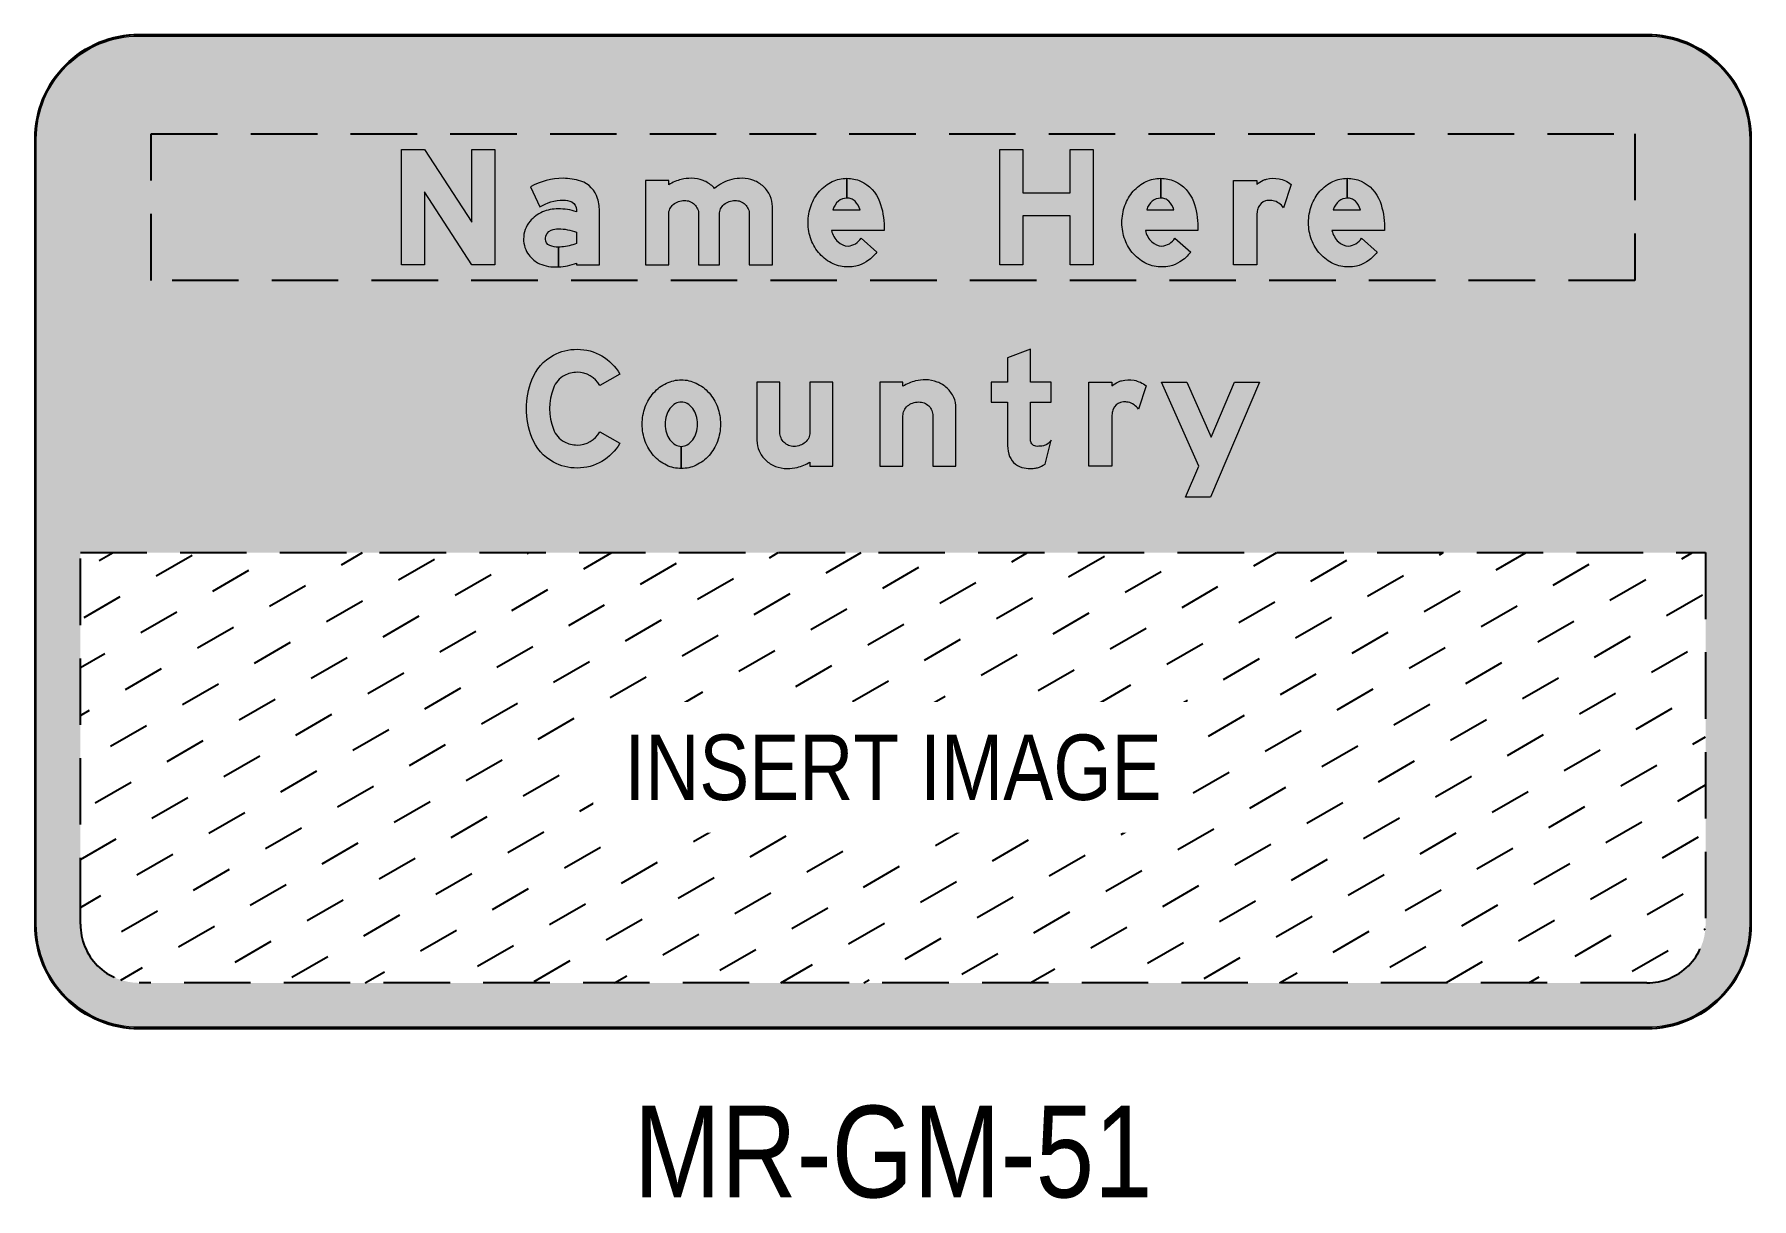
# Model space of a CAD drawing. Header units: millimetres. Extents: x 0 to 65.6, y -6.4 to 38.
import ezdxf

# ---------------------------------------------------------------- set-up
doc = ezdxf.new("R2010")
doc.units = ezdxf.units.MM
doc.linetypes.add('DASHED', pattern=[19.05, 12.7, -6.35])
doc.layers.add('GSCOLORFILL', color=7, linetype='Continuous', lineweight=0)
for name, color, linetype in [('L18', 4, 'Continuous'), ('L25', 1, 'Continuous'), ('L50', 7, 'Continuous'), ('T25', 1, 'Continuous'), ('T35', 3, 'Continuous'), ('VPORT', 153, 'Continuous'), ('WHITE LAYER', 255, 'DASHED')]:
    doc.layers.add(name, color=color, linetype=linetype)
doc.styles.add('T25', font='ARIALN.TTF', dxfattribs={"height": 2.5})
doc.styles.add('T35', font='ARIALN.TTF', dxfattribs={"height": 3.5})

# ---------------------------------------------------------------- blocks, each defined once
blk = doc.blocks.new('*U13')
at = {"layer": 'GSCOLORFILL', "linetype": 'Continuous'}
blk.add_hatch(color=0, dxfattribs=at).paths.add_polyline_path([(0, 200), (40, 200), (122, 74), (122, 200), (162, 200), (162, 0), (122.4, 0), (40, 126.7), (40, 0), (0, 0)])
at = {"layer": 'GSCOLORFILL', "color": 0}
blk.add_lwpolyline([(0, 200), (40, 200), (122, 74), (122, 200), (162, 200), (162, 0), (122.4, 0), (40, 126.7), (40, 0), (0, 0)], close=True, dxfattribs=at)
blk = doc.blocks.new('*U14')
at = {"layer": 'GSCOLORFILL', "linetype": 'Continuous'}
blk.add_hatch(color=0, dxfattribs=at).paths.add_polyline_path([(92, 95.4), (92, 91.8, 0.081005), (59.9, 97, 0.101474), (32.9, 91.5, 0.119728), (11.2, 75.3, 0.175485), (0, 44.5, 0.162186), (9.2, 16.9, 0.099624), (24.2, 3.4, 0.117828), (55.4, -4, 0.012592), (60.5, -3.9), (60.5, 30.4, -0.096439), (45.5, 33.4, -0.305569), (38, 44.5, -0.010003), (38, 45.2, -0.28816), (48.2, 60.1, -0.108492), (60.4, 62.5, -0.082345), (92, 56.3), (92, 36.9, -0.072039), (66.2, 30.9, -0.035682), (60.5, 30.4), (60.5, -3.9, 0.079312), (92, 2.8), (92, 0), (132, 0), (132, 90.2, 0.071315), (128.5, 115, 0.247093), (99.3, 145.1, 0.07943), (68.8, 150, 0.130157), (12, 135), (28.1, 100.3, -0.140793), (68.8, 112, -0.127608), (83.7, 108.9, -0.284946)])
at = {"layer": 'GSCOLORFILL', "color": 0}
blk.add_lwpolyline([(55.4, -4, 0.012592), (60.5, -3.9), (60.5, 30.4, -0.096439), (45.5, 33.4, -0.305569), (38, 44.5, -0.010003), (38, 45.2, -0.28816), (48.2, 60.1, -0.108492), (60.4, 62.5, -0.082345), (92, 56.3), (92, 36.9, -0.072039), (66.2, 30.9, -0.035682), (60.5, 30.4), (60.5, -3.9, 0.079312), (92, 2.8), (92, 0), (132, 0), (132, 90.2, 0.071315), (128.5, 115, 0.247093), (99.3, 145.1, 0.07943), (68.8, 150, 0.130157), (12, 135), (28.1, 100.3, -0.140793), (68.8, 112, -0.127608), (83.7, 108.9, -0.284946), (92, 95.4), (92, 91.8, 0.081005), (59.9, 97, 0.101474), (32.9, 91.5, 0.119728), (11.2, 75.3, 0.175485), (0, 44.5, 0.162186), (9.2, 16.9, 0.099624), (24.2, 3.4, 0.117828)], format="xyb", close=True, dxfattribs=at)
blk = doc.blocks.new('*U15')
at = {"layer": 'GSCOLORFILL', "linetype": 'Continuous'}
h = blk.add_hatch(color=0, dxfattribs=at)
edge = h.paths.add_edge_path()
edge.add_arc((155.7, 87), 24.5, 45.8298, 68.0808, ccw=False)
edge.add_arc((156.1, 87.4), 23.9, 23.0928, 45.8298, ccw=False)
edge.add_arc((156.8, 87.7), 23.2, 0, 23.0928, ccw=False)
edge.add_line((180, 87.7), (180, 0))
edge.add_line((180, 0), (220, 0))
edge.add_line((220, 0), (220, 100.9))
edge.add_arc((174.1, 100.9), 45.9, 0, 23.9317)
edge.add_arc((170.8, 99.4), 49.5, 23.9317, 46.975)
edge.add_arc((168.7, 97.2), 52.6, 46.975, 68.8636)
edge.add_arc((167.4, 93.7), 56.3, 68.8636, 90)
edge.add_arc((167.4, 70), 80, 90, 102.6043)
edge.add_arc((166.7, 78), 72, 103.4695, 130.8207)
edge.add_arc((82.8, 99.4), 49.5, 41.9749, 46.975)
edge.add_arc((80.7, 97.2), 52.6, 46.975, 68.8636)
edge.add_arc((79.4, 93.7), 56.3, 68.8636, 90)
edge.add_arc((79.4, 70), 80, 90, 102.6043)
edge.add_arc((78.7, 78), 72, 103.4695, 122.4943)
edge.add_line((40, 138.8), (40, 146))
edge.add_line((40, 146), (0, 146))
edge.add_line((0, 146), (0, 0))
edge.add_line((0, 0), (40, 0))
edge.add_line((40, 0), (40, 87.7))
edge.add_arc((60.8, 87.7), 20.8, 154.5283, 180, ccw=False)
edge.add_arc((64, 86.2), 24.4, 131.0076, 154.5283, ccw=False)
edge.add_arc((66.1, 83.8), 27.5, 109.8074, 131.0076, ccw=False)
edge.add_arc((67.4, 80.1), 31.5, 90, 109.8074, ccw=False)
edge.add_arc((67.4, 86.3), 25.3, 68.0808, 90, ccw=False)
edge.add_arc((67.7, 87), 24.5, 45.8298, 68.0808, ccw=False)
edge.add_arc((68.1, 87.4), 23.9, 23.0928, 45.8298, ccw=False)
edge.add_arc((68.8, 87.7), 23.2, 0, 23.0928, ccw=False)
edge.add_line((92, 87.7), (92, 0))
edge.add_line((92, 0), (128, 0))
edge.add_line((128, 0), (128, 87.7))
edge.add_arc((148.8, 87.7), 20.8, 154.5283, 180, ccw=False)
edge.add_arc((152, 86.2), 24.4, 131.0076, 154.5283, ccw=False)
edge.add_arc((154.1, 83.8), 27.5, 109.8074, 131.0076, ccw=False)
edge.add_arc((155.4, 80.1), 31.5, 90, 109.8074, ccw=False)
edge.add_arc((155.4, 86.3), 25.3, 68.0808, 90, ccw=False)
at = {"layer": 'GSCOLORFILL', "color": 0}
blk.add_lwpolyline([(164.9, 109.8, -0.097395), (172.8, 104.6, -0.099535), (178.1, 96.8, -0.101104), (180, 87.7), (180, 0), (220, 0), (220, 100.9, 0.104803), (216.1, 119.5, 0.100886), (204.6, 135.6, 0.095798), (187.7, 146.2, 0.092487), (167.4, 150, 0.055052), (149.9, 148.1, 0.119912), (119.6, 132.5, 0.02182), (116.6, 135.6, 0.095798), (99.7, 146.2, 0.092487), (79.4, 150, 0.055052), (61.9, 148.1, 0.083202), (40, 138.8), (40, 146), (0, 146), (0, 0), (40, 0), (40, 87.7, -0.111601), (42, 96.7, -0.10299), (48, 104.6, -0.092768), (56.8, 109.7, -0.086642), (67.4, 111.6, -0.095933), (76.9, 109.8, -0.097395), (84.8, 104.6, -0.099535), (90.1, 96.8, -0.101104), (92, 87.7), (92, 0), (128, 0), (128, 87.7, -0.111601), (130, 96.7, -0.10299), (136, 104.6, -0.092768), (144.8, 109.7, -0.086642), (155.4, 111.6, -0.095933)], format="xyb", close=True, dxfattribs=at)
blk = doc.blocks.new('*U16')
at = {"layer": 'GSCOLORFILL', "linetype": 'Continuous'}
h = blk.add_hatch(color=0, dxfattribs=at)
edge = h.paths.add_edge_path()
edge.add_arc((69.5, 58.9), 62.9, 245.3524, 270, ccw=False)
edge.add_arc((72.6, 65.7), 70.4, 222.0738, 245.3524, ccw=False)
edge.add_arc((77.5, 70.1), 77, 200.5021, 222.0738, ccw=False)
edge.add_arc((85.1, 73), 85.1, 180, 200.5021, ccw=False)
edge.add_arc((87.8, 73), 87.8, 160.0695, 180, ccw=False)
edge.add_arc((77.8, 76.6), 77.2, 138.8015, 160.0695, ccw=False)
edge.add_arc((71.5, 82.2), 68.8, 115.3224, 138.8015, ccw=False)
edge.add_arc((67.4, 90.8), 59.2, 90, 115.3224, ccw=False)
edge.add_line((67.4, 150), (67.4, 115.5))
edge.add_arc((67.4, 92.3), 23.2, 90, 129.2086)
edge.add_arc((73.1, 86.3), 31.4, 130.2868, 163.0777)
edge.add_line((43, 95.5), (90.4, 95.5))
edge.add_arc((52.7, 83.2), 39.6, 18.0656, 43.3306)
edge.add_arc((70.6, 100.1), 15, 43.3306, 74.2341)
edge.add_arc((67.4, 88.6), 26.9, 74.2341, 89.9787)
edge.add_line((67.4, 115.5), (67.4, 150))
edge.add_arc((67.4, 90.8), 59.2, 66.2413, 89.9903, ccw=False)
edge.add_arc((65.9, 88.4), 62, 19.9901, 65.8469, ccw=False)
edge.add_arc((2, 65.2), 130, 0, 19.9901, ccw=False)
edge.add_line((132, 65.2), (132, 59.5))
edge.add_line((132, 59.5), (40.7, 59.5))
edge.add_arc((79.2, 67.9), 39.4, 192.4467, 226.2893)
edge.add_arc((69.9, 58.4), 26, 226.5476, 269.2365)
edge.add_arc((67.6, 61), 28.7, 273.8929, 328.2838)
edge.add_line((92, 45.9), (119.4, 21.7))
edge.add_arc((60.7, 67.6), 74.5, 302.591, 321.9228, ccw=False)
edge.add_arc((71.2, 51.2), 55, 282.4743, 302.591, ccw=False)
edge.add_arc((69.5, 58.9), 62.9, 270, 282.4743, ccw=False)
at = {"layer": 'GSCOLORFILL', "color": 0}
blk.add_lwpolyline([(69.5, -4, -0.107962), (43.3, 1.7, -0.101923), (20.4, 18.6, -0.094403), (5.4, 43.2, -0.089697), (0, 73, -0.087183), (5.3, 102.9, -0.093066), (19.7, 127.4, -0.102807), (42.1, 144.3, -0.110942), (67.4, 150), (67.4, 115.5, 0.172769), (52.7, 110.3, 0.144062), (43, 95.5), (90.4, 95.5, 0.110688), (81.5, 110.3, 0.135665), (74.7, 114.5, 0.068807), (67.4, 115.5), (67.4, 150, -0.103997), (91.3, 145, -0.202802), (124.2, 109.6, -0.087445), (132, 65.2), (132, 59.5), (40.7, 59.5, 0.148749), (52, 39.5, 0.18845), (69.5, 32.4, 0.241883), (92, 45.9), (119.4, 21.7, -0.084552), (100.8, 4.8, -0.088002), (83.1, -2.5, -0.054483)], format="xyb", close=True, dxfattribs=at)
blk = doc.blocks.new('*U12')
at = {"layer": 'L18', "color": 7, "true_color": 0xf5f5f5, "xscale": 1.1, "yscale": 1.1, "zscale": 1.1}
for name, p in [('*U13', (0, 0)), ('*U14', (233.2, 0)), ('*U15', (466.4, 0)), ('*U16', (776.6, 0))]:
    blk.add_blockref(name, p, dxfattribs=at)
blk = doc.blocks.new('*U18')
at = {"layer": 'GSCOLORFILL', "linetype": 'Continuous'}
blk.add_hatch(color=0, dxfattribs=at).paths.add_polyline_path([(162, 0), (122, 0), (122, 84.8), (40, 84.8), (40, 0), (0, 0), (0, 200), (40, 200), (40, 124.8), (122, 124.8), (122, 200), (162, 200)])
at = {"layer": 'GSCOLORFILL', "color": 0}
blk.add_lwpolyline([(162, 0), (122, 0), (122, 84.8), (40, 84.8), (40, 0), (0, 0), (0, 200), (40, 200), (40, 124.8), (122, 124.8), (122, 200), (162, 200)], close=True, dxfattribs=at)
blk = doc.blocks.new('*U19')
at = {"layer": 'GSCOLORFILL', "linetype": 'Continuous'}
h = blk.add_hatch(color=0, dxfattribs=at)
edge = h.paths.add_edge_path()
edge.add_arc((69.5, 58.9), 62.9, 245.3524, 270, ccw=False)
edge.add_arc((72.6, 65.7), 70.4, 222.0738, 245.3524, ccw=False)
edge.add_arc((77.5, 70.1), 77, 200.5021, 222.0738, ccw=False)
edge.add_arc((85.1, 73), 85.1, 180, 200.5021, ccw=False)
edge.add_arc((87.8, 73), 87.8, 160.0695, 180, ccw=False)
edge.add_arc((77.8, 76.6), 77.2, 138.8015, 160.0695, ccw=False)
edge.add_arc((71.5, 82.2), 68.8, 115.3224, 138.8015, ccw=False)
edge.add_arc((67.4, 90.8), 59.2, 90, 115.3224, ccw=False)
edge.add_line((67.4, 150), (67.4, 115.5))
edge.add_arc((67.4, 92.3), 23.2, 90, 129.2086)
edge.add_arc((73.1, 86.3), 31.4, 130.2868, 163.0777)
edge.add_line((43, 95.5), (90.4, 95.5))
edge.add_arc((52.7, 83.2), 39.6, 18.0656, 43.3306)
edge.add_arc((70.6, 100.1), 15, 43.3306, 74.2341)
edge.add_arc((67.4, 88.6), 26.9, 74.2341, 89.9787)
edge.add_line((67.4, 115.5), (67.4, 150))
edge.add_arc((67.4, 90.8), 59.2, 66.2413, 89.9903, ccw=False)
edge.add_arc((65.9, 88.4), 62, 19.9901, 65.8469, ccw=False)
edge.add_arc((2, 65.2), 130, 0, 19.9901, ccw=False)
edge.add_line((132, 65.2), (132, 59.5))
edge.add_line((132, 59.5), (40.7, 59.5))
edge.add_arc((79.2, 67.9), 39.4, 192.4467, 226.2893)
edge.add_arc((69.9, 58.4), 26, 226.5476, 269.2365)
edge.add_arc((67.6, 61), 28.7, 273.8929, 328.2838)
edge.add_line((92, 45.9), (119.4, 21.7))
edge.add_arc((60.7, 67.6), 74.5, 302.591, 321.9228, ccw=False)
edge.add_arc((71.2, 51.2), 55, 282.4743, 302.591, ccw=False)
edge.add_arc((69.5, 58.9), 62.9, 270, 282.4743, ccw=False)
at = {"layer": 'GSCOLORFILL', "color": 0}
blk.add_lwpolyline([(69.5, -4, -0.107962), (43.3, 1.7, -0.101923), (20.4, 18.6, -0.094403), (5.4, 43.2, -0.089697), (0, 73, -0.087183), (5.3, 102.9, -0.093066), (19.7, 127.4, -0.102807), (42.1, 144.3, -0.110942), (67.4, 150), (67.4, 115.5, 0.172769), (52.7, 110.3, 0.144062), (43, 95.5), (90.4, 95.5, 0.110688), (81.5, 110.3, 0.135665), (74.7, 114.5, 0.068807), (67.4, 115.5), (67.4, 150, -0.103997), (91.3, 145, -0.202802), (124.2, 109.6, -0.087445), (132, 65.2), (132, 59.5), (40.7, 59.5, 0.148749), (52, 39.5, 0.18845), (69.5, 32.4, 0.241883), (92, 45.9), (119.4, 21.7, -0.084552), (100.8, 4.8, -0.088002), (83.1, -2.5, -0.054483)], format="xyb", close=True, dxfattribs=at)
blk = doc.blocks.new('*U20')
at = {"layer": 'GSCOLORFILL', "linetype": 'Continuous'}
h = blk.add_hatch(color=0, dxfattribs=at)
edge = h.paths.add_edge_path()
edge.add_arc((62.3, 79.7), 32, 79.1825, 93.8556)
edge.add_arc((61.6, 90.3), 21.4, 93.8556, 106.8366)
edge.add_arc((61.2, 91.6), 20, 106.8366, 158.1192)
edge.add_arc((71.7, 87.4), 31.2, 158.1192, 173.0837)
edge.add_arc((124.8, 80.6), 84.8, 172.8473, 179.9356)
edge.add_line((40, 80.7), (40, 0))
edge.add_line((40, 0), (0, 0))
edge.add_line((0, 0), (0, 146))
edge.add_line((0, 146), (40, 146))
edge.add_line((40, 146), (40, 139.5))
edge.add_arc((80.2, 86.2), 66.8, 115.42, 127.0262, ccw=False)
edge.add_arc((64.4, 119.4), 30, 103.8324, 115.42, ccw=False)
edge.add_arc((69.6, 98.5), 51.5, 79.6915, 103.8324, ccw=False)
edge.add_arc((70.7, 104.9), 45, 64.9551, 79.6915, ccw=False)
edge.add_arc((66.1, 95.1), 55.9, 52.6694, 64.9551, ccw=False)
edge.add_line((100, 139.5), (86.4, 98.8))
edge.add_arc((63.2, 84.1), 27.5, 32.3275, 79.1825)
at = {"layer": 'GSCOLORFILL', "color": 0}
blk.add_lwpolyline([(68.4, 111.1, 0.064111), (60.2, 111.6, 0.056701), (55.4, 110.7, 0.227573), (42.7, 99.1, 0.065388), (40.7, 91.2, 0.030939), (40, 80.7), (40, 0), (0, 0), (0, 146), (40, 146), (40, 139.5, -0.050685), (51.5, 146.5, -0.050604), (57.2, 148.5, -0.105726), (78.8, 149.2, -0.064388), (89.8, 145.7, -0.053658), (100, 139.5), (86.4, 98.8, 0.20734)], format="xyb", close=True, dxfattribs=at)
blk = doc.blocks.new('*U21')
at = {"layer": 'GSCOLORFILL', "linetype": 'Continuous'}
h = blk.add_hatch(color=0, dxfattribs=at)
edge = h.paths.add_edge_path()
edge.add_arc((69.5, 58.9), 62.9, 245.3524, 270, ccw=False)
edge.add_arc((72.6, 65.7), 70.4, 222.0738, 245.3524, ccw=False)
edge.add_arc((77.5, 70.1), 77, 200.5021, 222.0738, ccw=False)
edge.add_arc((85.1, 73), 85.1, 180, 200.5021, ccw=False)
edge.add_arc((87.8, 73), 87.8, 160.0695, 180, ccw=False)
edge.add_arc((77.8, 76.6), 77.2, 138.8015, 160.0695, ccw=False)
edge.add_arc((71.5, 82.2), 68.8, 115.3224, 138.8015, ccw=False)
edge.add_arc((67.4, 90.8), 59.2, 90, 115.3224, ccw=False)
edge.add_line((67.4, 150), (67.4, 115.5))
edge.add_arc((67.4, 92.3), 23.2, 90, 129.2086)
edge.add_arc((73.1, 86.3), 31.4, 130.2868, 163.0777)
edge.add_line((43, 95.5), (90.4, 95.5))
edge.add_arc((52.7, 83.2), 39.6, 18.0656, 43.3306)
edge.add_arc((70.6, 100.1), 15, 43.3306, 74.2341)
edge.add_arc((67.4, 88.6), 26.9, 74.2341, 89.9787)
edge.add_line((67.4, 115.5), (67.4, 150))
edge.add_arc((67.4, 90.8), 59.2, 66.2413, 89.9903, ccw=False)
edge.add_arc((65.9, 88.4), 62, 19.9901, 65.8469, ccw=False)
edge.add_arc((2, 65.2), 130, 0, 19.9901, ccw=False)
edge.add_line((132, 65.2), (132, 59.5))
edge.add_line((132, 59.5), (40.7, 59.5))
edge.add_arc((79.2, 67.9), 39.4, 192.4467, 226.2893)
edge.add_arc((69.9, 58.4), 26, 226.5476, 269.2365)
edge.add_arc((67.6, 61), 28.7, 273.8929, 328.2838)
edge.add_line((92, 45.9), (119.4, 21.7))
edge.add_arc((60.7, 67.6), 74.5, 302.591, 321.9228, ccw=False)
edge.add_arc((71.2, 51.2), 55, 282.4743, 302.591, ccw=False)
edge.add_arc((69.5, 58.9), 62.9, 270, 282.4743, ccw=False)
at = {"layer": 'GSCOLORFILL', "color": 0}
blk.add_lwpolyline([(69.5, -4, -0.107962), (43.3, 1.7, -0.101923), (20.4, 18.6, -0.094403), (5.4, 43.2, -0.089697), (0, 73, -0.087183), (5.3, 102.9, -0.093066), (19.7, 127.4, -0.102807), (42.1, 144.3, -0.110942), (67.4, 150), (67.4, 115.5, 0.172769), (52.7, 110.3, 0.144062), (43, 95.5), (90.4, 95.5, 0.110688), (81.5, 110.3, 0.135665), (74.7, 114.5, 0.068807), (67.4, 115.5), (67.4, 150, -0.103997), (91.3, 145, -0.202802), (124.2, 109.6, -0.087445), (132, 65.2), (132, 59.5), (40.7, 59.5, 0.148749), (52, 39.5, 0.18845), (69.5, 32.4, 0.241883), (92, 45.9), (119.4, 21.7, -0.084552), (100.8, 4.8, -0.088002), (83.1, -2.5, -0.054483)], format="xyb", close=True, dxfattribs=at)
blk = doc.blocks.new('*U17')
at = {"layer": 'L18', "color": 7, "true_color": 0xf5f5f5, "xscale": 1.1, "yscale": 1.1, "zscale": 1.1}
for name, p in [('*U18', (0, 0)), ('*U19', (233.2, 0)), ('*U20', (446.6, 0)), ('*U21', (589.6, 0))]:
    blk.add_blockref(name, p, dxfattribs=at)
blk = doc.blocks.new('*U11')
at = {"layer": 'L18'}
for name, p in [('*U12', (-938.8, 0)), ('*U17', (204, 0))]:
    blk.add_blockref(name, p, dxfattribs=at)
blk = doc.blocks.new('*U4')
at = {"layer": 'GSCOLORFILL'}
h = blk.add_hatch(color=0, dxfattribs=at)
edge = h.paths.add_edge_path()
edge.add_arc((85.8, 79.4), 82, 200.9117, 241.6243, ccw=False)
edge.add_arc((139.8, 100), 139.8, 159.0883, 200.9117, ccw=False)
edge.add_arc((85.8, 120.6), 82, 118.3757, 159.0883, ccw=False)
edge.add_arc((87.9, 116.7), 86.4, 90, 118.3757, ccw=False)
edge.add_arc((87.9, 118), 85.2, 29.5433, 90, ccw=False)
edge.add_line((162, 160), (127.2, 140.3))
edge.add_arc((87.9, 118), 45.2, 29.5433, 90)
edge.add_arc((87.9, 116.7), 46.4, 90, 118.3757)
edge.add_arc((85.8, 120.6), 42, 118.3757, 159.0883)
edge.add_arc((139.8, 100), 99.8, 159.0883, 200.9117)
edge.add_arc((85.8, 79.4), 42, 200.9117, 241.6243)
edge.add_arc((87.9, 83.3), 46.4, 241.6243, 270)
edge.add_arc((87.9, 82), 45.2, 270, 330.4567)
edge.add_line((127.2, 59.7), (162, 40))
edge.add_arc((87.9, 82), 85.2, 270, 330.4567, ccw=False)
edge.add_arc((87.9, 83.3), 86.4, 241.6243, 270, ccw=False)
at = {"layer": 'GSCOLORFILL', "color": 0}
blk.add_lwpolyline([(46.8, 7.2, -0.179535), (9.2, 50.1, -0.184542), (9.2, 149.9, -0.179535), (46.8, 192.8, -0.124449), (87.9, 203.1, -0.270086), (162, 160), (127.2, 140.3, 0.270086), (87.9, 163.1, 0.124449), (65.8, 157.6, 0.179535), (46.6, 135.6, 0.184542), (46.6, 64.4, 0.179535), (65.8, 42.4, 0.124449), (87.9, 36.8, 0.270086), (127.2, 59.7), (162, 40, -0.270086), (87.9, -3.2, -0.124449)], format="xyb", close=True, dxfattribs=at)
blk = doc.blocks.new('*U5')
at = {"layer": 'GSCOLORFILL', "linetype": 'Continuous'}
h = blk.add_hatch(color=0, dxfattribs=at)
edge = h.paths.add_edge_path()
edge.add_arc((68, 89.7), 60.3, 64.8717, 90, ccw=False)
edge.add_arc((64.2, 81.6), 69.2, 41.4483, 64.8717, ccw=False)
edge.add_arc((58.3, 76.4), 77.1, 20.0925, 41.4483, ccw=False)
edge.add_arc((49, 73), 87, 0, 20.0925, ccw=False)
edge.add_arc((49, 73), 87, 339.9075, 360, ccw=False)
edge.add_arc((58.3, 69.6), 77.1, 318.5517, 339.9075, ccw=False)
edge.add_arc((64.2, 64.4), 69.2, 295.1283, 318.5517, ccw=False)
edge.add_arc((68, 56.3), 60.3, 270.0095, 295.1283, ccw=False)
edge.add_line((68, -4), (68, 34.5))
edge.add_arc((68, 55.2), 20.7, 270.0277, 299.6634)
edge.add_arc((63.1, 63.7), 30.5, 299.6634, 323.9726)
edge.add_arc((55.4, 69.3), 40.1, 323.9726, 343.2353)
edge.add_arc((43.2, 73), 52.8, 343.2353, 360)
edge.add_arc((43.2, 73), 52.8, 360, 376.7647)
edge.add_arc((55.4, 76.7), 40.1, 16.7647, 36.0274)
edge.add_arc((63.1, 82.3), 30.5, 36.0274, 60.3366)
edge.add_arc((68, 90.8), 20.7, 60.3366, 90)
edge.add_arc((68, 90.8), 20.7, 90, 119.6634)
edge.add_arc((72.9, 82.3), 30.5, 119.6634, 143.9726)
edge.add_arc((80.6, 76.7), 40.1, 143.9726, 163.2353)
edge.add_arc((92.8, 73), 52.8, 163.2353, 180)
edge.add_arc((92.8, 73), 52.8, 180, 196.7647)
edge.add_arc((80.6, 69.3), 40.1, 196.7647, 216.0274)
edge.add_arc((72.9, 63.7), 30.5, 216.0274, 240.3366)
edge.add_arc((68, 55.2), 20.7, 240.3366, 270)
edge.add_line((68, 34.5), (68, -4))
edge.add_arc((68, 56.3), 60.3, 244.8717, 270, ccw=False)
edge.add_arc((71.8, 64.4), 69.2, 221.4483, 244.8717, ccw=False)
edge.add_arc((77.7, 69.6), 77.1, 200.0925, 221.4483, ccw=False)
edge.add_arc((87, 73), 87, 180, 200.0925, ccw=False)
edge.add_arc((87, 73), 87, 159.9075, 180, ccw=False)
edge.add_arc((77.7, 76.4), 77.1, 138.5517, 159.9075, ccw=False)
edge.add_arc((71.8, 81.6), 69.2, 115.1283, 138.5517, ccw=False)
edge.add_arc((68, 89.7), 60.3, 90, 115.1283, ccw=False)
at = {"layer": 'GSCOLORFILL', "color": 0}
blk.add_lwpolyline([(68, 150, -0.110084), (93.6, 144.3, -0.102562), (116.1, 127.4, -0.093453), (130.7, 102.9, -0.087895), (136, 73, -0.087895), (130.7, 43.1, -0.093453), (116.1, 18.6, -0.102562), (93.6, 1.7, -0.110042), (68, -4), (68, 34.5, 0.130036), (78.2, 37.2, 0.106469), (87.8, 45.8, 0.084248), (93.8, 57.8, 0.073281), (96, 73, 0.073281), (93.8, 88.2, 0.084248), (87.8, 100.2, 0.106469), (78.2, 108.8, 0.130159), (68, 111.5, 0.130159), (57.8, 108.8, 0.106469), (48.2, 100.2, 0.084248), (42.2, 88.2, 0.073281), (40, 73, 0.073281), (42.2, 57.8, 0.084248), (48.2, 45.8, 0.106469), (57.8, 37.2, 0.130159), (68, 34.5), (68, -4, -0.110084), (42.4, 1.7, -0.102562), (19.9, 18.6, -0.093453), (5.3, 43.1, -0.087895), (0, 73, -0.087895), (5.3, 102.9, -0.093453), (19.9, 127.4, -0.102562), (42.4, 144.3, -0.110084)], format="xyb", close=True, dxfattribs=at)
blk = doc.blocks.new('*U6')
at = {"layer": 'GSCOLORFILL', "linetype": 'Continuous'}
h = blk.add_hatch(color=0, dxfattribs=at)
edge = h.paths.add_edge_path()
edge.add_line((40, 146), (0, 146))
edge.add_line((0, 146), (0, 45.1))
edge.add_arc((45.9, 45.1), 45.9, 180, 203.9317)
edge.add_arc((49.2, 46.6), 49.5, 203.9317, 226.975)
edge.add_arc((51.3, 48.8), 52.6, 226.975, 248.8636)
edge.add_arc((52.6, 52.3), 56.3, 248.8636, 270)
edge.add_arc((52.6, 76), 80, 270, 282.6043)
edge.add_arc((53.3, 68), 72, 283.4695, 302.4943)
edge.add_line((92, 7.2), (92, 0))
edge.add_line((92, 0), (132, 0))
edge.add_line((132, 0), (132, 146))
edge.add_line((132, 146), (92, 146))
edge.add_line((92, 146), (92, 58.3))
edge.add_arc((71.2, 58.3), 20.8, 334.5283, 360, ccw=False)
edge.add_arc((68, 59.8), 24.4, 311.0076, 334.5283, ccw=False)
edge.add_arc((65.9, 62.2), 27.5, 289.8074, 311.0076, ccw=False)
edge.add_arc((64.6, 65.9), 31.5, 270, 289.8074, ccw=False)
edge.add_arc((64.6, 59.7), 25.3, 248.0808, 270, ccw=False)
edge.add_arc((64.3, 59), 24.5, 225.8298, 248.0808, ccw=False)
edge.add_arc((63.9, 58.6), 23.9, 203.0928, 225.8298, ccw=False)
edge.add_arc((63.2, 58.3), 23.2, 180, 203.0928, ccw=False)
edge.add_line((40, 58.3), (40, 146))
at = {"layer": 'GSCOLORFILL', "color": 0}
blk.add_lwpolyline([(40, 146), (0, 146), (0, 45.1, 0.104803), (3.9, 26.5, 0.100886), (15.4, 10.4, 0.095798), (32.3, -0.2, 0.092487), (52.6, -4, 0.055052), (70.1, -2.1, 0.083202), (92, 7.2), (92, 0), (132, 0), (132, 146), (92, 146), (92, 58.3, -0.111601), (90, 49.3, -0.10299), (84, 41.4, -0.092768), (75.2, 36.3, -0.086642), (64.6, 34.4, -0.095933), (55.1, 36.2, -0.097395), (47.2, 41.4, -0.099535), (41.9, 49.2, -0.101104), (40, 58.3)], format="xyb", close=True, dxfattribs=at)
blk = doc.blocks.new('*U7')
at = {"layer": 'GSCOLORFILL', "linetype": 'Continuous'}
h = blk.add_hatch(color=0, dxfattribs=at)
edge = h.paths.add_edge_path()
edge.add_line((92, 0), (132, 0))
edge.add_line((132, 0), (132, 100.9))
edge.add_arc((86.1, 100.9), 45.9, 0, 23.9317)
edge.add_arc((82.8, 99.4), 49.5, 23.9317, 46.975)
edge.add_arc((80.7, 97.2), 52.6, 46.975, 68.8636)
edge.add_arc((79.4, 93.7), 56.3, 68.8636, 90)
edge.add_arc((79.4, 70), 80, 90, 102.6043)
edge.add_arc((78.7, 78), 72, 103.4695, 122.4943)
edge.add_line((40, 138.8), (40, 146))
edge.add_line((40, 146), (0, 146))
edge.add_line((0, 146), (0, 0))
edge.add_line((0, 0), (40, 0))
edge.add_line((40, 0), (40, 87.7))
edge.add_arc((60.8, 87.7), 20.8, 154.5283, 180, ccw=False)
edge.add_arc((64, 86.2), 24.4, 131.0076, 154.5283, ccw=False)
edge.add_arc((66.1, 83.8), 27.5, 109.8074, 131.0076, ccw=False)
edge.add_arc((67.4, 80.1), 31.5, 90, 109.8074, ccw=False)
edge.add_arc((67.4, 86.3), 25.3, 68.0808, 90, ccw=False)
edge.add_arc((67.7, 87), 24.5, 45.8298, 68.0808, ccw=False)
edge.add_arc((68.1, 87.4), 23.9, 23.0928, 45.8298, ccw=False)
edge.add_arc((68.8, 87.7), 23.2, 0, 23.0928, ccw=False)
edge.add_line((92, 87.7), (92, 0))
at = {"layer": 'GSCOLORFILL', "color": 0}
blk.add_lwpolyline([(92, 0), (132, 0), (132, 100.9, 0.104803), (128.1, 119.5, 0.100886), (116.6, 135.6, 0.095798), (99.7, 146.2, 0.092487), (79.4, 150, 0.055052), (61.9, 148.1, 0.083202), (40, 138.8), (40, 146), (0, 146), (0, 0), (40, 0), (40, 87.7, -0.111601), (42, 96.7, -0.10299), (48, 104.6, -0.092768), (56.8, 109.7, -0.086642), (67.4, 111.6, -0.095933), (76.9, 109.8, -0.097395), (84.8, 104.6, -0.099535), (90.1, 96.8, -0.101104), (92, 87.7)], format="xyb", close=True, dxfattribs=at)
blk = doc.blocks.new('*U8')
at = {"layer": 'GSCOLORFILL', "linetype": 'Continuous'}
h = blk.add_hatch(color=0, dxfattribs=at)
edge = h.paths.add_edge_path()
edge.add_line((68, 53), (68, 111.5))
edge.add_line((68, 111.5), (104, 111.5))
edge.add_line((104, 111.5), (104, 146))
edge.add_line((104, 146), (68, 146))
edge.add_line((68, 146), (68, 203.5))
edge.add_line((68, 203.5), (28, 188.3))
edge.add_line((28, 188.3), (28, 146))
edge.add_line((28, 146), (0, 146))
edge.add_line((0, 146), (0, 111.5))
edge.add_line((0, 111.5), (28, 111.5))
edge.add_line((28, 111.5), (28, 40.9))
edge.add_arc((105.6, 40.9), 77.6, 180, 194.8913)
edge.add_arc((62, 29.3), 32.5, 194.8913, 254.4117)
edge.add_arc((68, 50.8), 54.8, 254.4117, 270)
edge.add_arc((68, 74.9), 78.9, 270, 273.675)
edge.add_arc((71, 28.6), 32.5, 273.675, 286.3959)
edge.add_arc((66.7, 43.1), 47.6, 286.3959, 304.22)
edge.add_line((93.5, 3.7), (104, 45.1))
edge.add_arc((77.7, 64.8), 32.8, 305.2189, 323.2877, ccw=False)
edge.add_arc((88, 50.2), 15, 279.6927, 305.2189, ccw=False)
edge.add_arc((79.9, 97.7), 63.2, 270, 279.6927, ccw=False)
edge.add_arc((79.9, 46.5), 12, 227.9584, 270, ccw=False)
edge.add_arc((79.5, 46.1), 11.5, 189.7434, 227.9584, ccw=False)
edge.add_arc((318.4, 53), 250.4, 180, 182.0173, ccw=False)
at = {"layer": 'GSCOLORFILL', "color": 0}
blk.add_lwpolyline([(68, 53), (68, 111.5), (104, 111.5), (104, 146), (68, 146), (68, 203.5), (28, 188.3), (28, 146), (0, 146), (0, 111.5), (28, 111.5), (28, 40.9, 0.065067), (30.6, 21, 0.265708), (53.3, -2, 0.068122), (68, -4, 0.016037), (73.1, -3.8, 0.055562), (80.1, -2.6, 0.077929), (93.5, 3.7), (104, 45.1, -0.079004), (96.6, 37.9, -0.111842), (90.5, 35.4, -0.042318), (79.9, 34.5, -0.185527), (71.8, 37.6, -0.168307), (68.2, 44.2, -0.008802)], format="xyb", close=True, dxfattribs=at)
blk = doc.blocks.new('*U9')
at = {"layer": 'GSCOLORFILL', "linetype": 'Continuous'}
h = blk.add_hatch(color=0, dxfattribs=at)
edge = h.paths.add_edge_path()
edge.add_arc((62.3, 79.7), 32, 79.1825, 93.8556)
edge.add_arc((61.6, 90.3), 21.4, 93.8556, 106.8366)
edge.add_arc((61.2, 91.6), 20, 106.8366, 158.1192)
edge.add_arc((71.7, 87.4), 31.2, 158.1192, 173.0837)
edge.add_arc((124.8, 80.6), 84.8, 172.8473, 179.9356)
edge.add_line((40, 80.7), (40, 0))
edge.add_line((40, 0), (0, 0))
edge.add_line((0, 0), (0, 146))
edge.add_line((0, 146), (40, 146))
edge.add_line((40, 146), (40, 139.5))
edge.add_arc((80.2, 86.2), 66.8, 115.42, 127.0262, ccw=False)
edge.add_arc((64.4, 119.4), 30, 103.8324, 115.42, ccw=False)
edge.add_arc((69.6, 98.5), 51.5, 79.6915, 103.8324, ccw=False)
edge.add_arc((70.7, 104.9), 45, 64.9551, 79.6915, ccw=False)
edge.add_arc((66.1, 95.1), 55.9, 52.6694, 64.9551, ccw=False)
edge.add_line((100, 139.5), (86.4, 98.8))
edge.add_arc((63.2, 84.1), 27.5, 32.3275, 79.1825)
at = {"layer": 'GSCOLORFILL', "color": 0}
blk.add_lwpolyline([(68.4, 111.1, 0.064111), (60.2, 111.6, 0.056701), (55.4, 110.7, 0.227573), (42.7, 99.1, 0.065388), (40.7, 91.2, 0.030939), (40, 80.7), (40, 0), (0, 0), (0, 146), (40, 146), (40, 139.5, -0.050685), (51.5, 146.5, -0.050604), (57.2, 148.5, -0.105726), (78.8, 149.2, -0.064388), (89.8, 145.7, -0.053658), (100, 139.5), (86.4, 98.8, 0.20734)], format="xyb", close=True, dxfattribs=at)
blk = doc.blocks.new('*U10')
at = {"layer": 'GSCOLORFILL', "linetype": 'Continuous'}
blk.add_hatch(color=0, dxfattribs=at).paths.add_polyline_path([(43.7, 146), (85.9, 50.5), (126.5, 146), (170, 146), (85, -54), (41.5, -54), (64.5, 0), (0, 146)])
at = {"layer": 'GSCOLORFILL', "color": 0}
blk.add_lwpolyline([(43.7, 146), (85.9, 50.5), (126.5, 146), (170, 146), (85, -54), (41.5, -54), (64.5, 0), (0, 146)], close=True, dxfattribs=at)
blk = doc.blocks.new('*U3')
at = {"layer": 'GSCOLORFILL', "color": 7, "true_color": 0xf5f5f5, "xscale": 1.1, "yscale": 1.1, "zscale": 1.1}
for name, p in [('*U4', (0, 0)), ('*U8', (887.6, 0)), ('*U5', (220.9, 0)), ('*U7', (675, 0)), ('*U9', (1073.8, 0)), ('*U6', (440, 0)), ('*U10', (1213, 0))]:
    blk.add_blockref(name, p, dxfattribs=at)
blk = doc.blocks.new('*U2')
at = {"layer": 'GSCOLORFILL'}
blk.add_blockref('*U3', (-700, 0), dxfattribs=at)
blk = doc.blocks.new('MR-GM-51')
at = {"layer": 'GSCOLORFILL', "true_color": 0x0a0a0a, "transparency": 33554687}
blk.add_hatch(color=28, dxfattribs=at).paths.add_polyline_path([(4.001, 0.039), (61.6, 0.039, 0.414214), (65.6, 4.039), (65.6, 34.039, 0.414214), (61.6, 38.039), (4, 38.039, 0.414214), (0, 34.039), (0, 4.039, 0.414214), (4, 0.039), (4, 0.105, -0.414214), (0.066, 4.039), (0.066, 34.039, -0.414214), (4, 37.973), (61.6, 37.973, -0.414214), (65.534, 34.039), (65.534, 4.039, -0.414214), (61.6, 0.105), (4.001, 0.105)])
at = {"layer": 'GSCOLORFILL', "true_color": 0xf5f5f5, "transparency": 33554687}
blk.add_hatch(color=7, dxfattribs=at).paths.add_polyline_path([(4.007, 0.479), (61.6, 0.479, 0.414214), (65.16, 4.039), (65.16, 34.039, 0.414214), (61.6, 37.599), (4, 37.599, 0.414214), (0.44, 34.039), (0.44, 4.039, 0.414214), (4, 0.479), (4, 1.139, -0.414214), (1.1, 4.039), (1.1, 34.039, -0.414214), (4, 36.939), (61.6, 36.939, -0.414214), (64.5, 34.039), (64.5, 4.039, -0.414214), (61.6, 1.139), (4.007, 1.139)])
at = {"layer": 'L25'}
h = blk.add_hatch(dxfattribs=at)
h.set_pattern_fill('DASH', color=256, scale=0.5, angle=30)
h.paths.add_polyline_path([(61.6, 1.799, 0.414214), (63.84, 4.039), (63.84, 18.239), (1.76, 18.239), (1.76, 4.039, 0.414214), (4, 1.799)])
at = {"layer": 'VPORT', "true_color": 0x0a0a0a}
h = blk.add_hatch(color=28, dxfattribs=at)
h.dxf.hatch_style = 1
h.paths.add_polyline_path([(65.6, 34.039, 0.414214), (61.6, 38.039), (4, 38.039, 0.414214), (0, 34.039), (0, 4.039, 0.414214), (4, 0.039), (61.6, 0.039, 0.414214), (65.6, 4.039)])
h.paths.add_polyline_path([(63.84, 18.239), (63.84, 4.039, -0.414214), (61.6, 1.799), (4.007, 1.799), (4, 1.799, -0.414214), (1.76, 4.039), (1.76, 18.239)], flags=16)
at = {"layer": 'GSCOLORFILL', "color": 28, "linetype": 'Continuous', "true_color": 0x0a0a0a, "transparency": 33554687}
for points in [[(4, 0.039), (61.6, 0.039, 0.414214), (65.6, 4.039), (65.6, 34.039, 0.414214), (61.6, 38.039), (4, 38.039, 0.414214), (0, 34.039), (0, 4.039, 0.414214), (4, 0.039)], [(4.001, 0.039), (61.6, 0.039, 0.414214), (65.6, 4.039), (65.6, 34.039, 0.414214), (61.6, 38.039), (4, 38.039, 0.414214), (0, 34.039), (0, 4.039, 0.414214), (4, 0.039), (4, 0.105, -0.414214), (0.066, 4.039), (0.066, 34.039, -0.414214), (4, 37.973), (61.6, 37.973, -0.414214), (65.534, 34.039), (65.534, 4.039, -0.414214), (61.6, 0.105), (4.001, 0.105), (4.001, 0.039)]]:
    blk.add_lwpolyline(points, format="xyb", close=True, dxfattribs=at).dxf.unprotected_set("ltscale", 0)
at = {"layer": 'L50'}
blk.add_lwpolyline([(0.06, 4.039), (0.06, 34.039, -0.414214), (4.06, 38.039), (61.54, 38.039, -0.414214), (65.54, 34.039), (65.54, 4.039, -0.414214), (61.54, 0.039), (4.06, 0.039, -0.414214)], format="xyb", close=True, dxfattribs=at)
at = {"layer": 'WHITE LAYER', "ltscale": 0.2}
blk.add_lwpolyline([(4.46, 34.239), (61.14, 34.239), (61.14, 28.639), (4.46, 28.639)], close=True, dxfattribs=at)
blk.add_lwpolyline([(4, 1.799, -0.414214), (1.76, 4.039), (1.76, 18.239), (63.84, 18.239), (63.84, 4.039, -0.414214), (61.6, 1.799), (4.007, 1.799)], format="xyb", close=True, dxfattribs=at)
at = {"layer": 'GSCOLORFILL', "xscale": 0.02, "yscale": 0.02, "zscale": 0.02}
blk.add_blockref('*U2', (32.8, 21.539), dxfattribs=at)
at = {"layer": 'L18', "xscale": 0.02, "yscale": 0.02, "zscale": 0.02}
blk.add_blockref('*U11', (32.8, 29.239), dxfattribs=at)
at = {"layer": 'T35', "insert": (32.8, -2.895), "char_height": 3.5, "attachment_point": 2, "style": 'T35'}
blk.add_mtext_dynamic_manual_height_columns('MR-GM-51', width=19.64878, gutter_width=175, heights=[0], dxfattribs=at)
at = {"layer": 'T25', "insert": (32.8, 10.019), "char_height": 2.5, "width": 20.39847, "attachment_point": 5, "style": 'T25', "bg_fill": 3, "box_fill_scale": 1.5, "bg_fill_color": 256, "bg_fill_transparency": 0}
blk.add_mtext('INSERT IMAGE', dxfattribs=at)

msp = doc.modelspace()

# ---------------------------------------------------------------- block references
at = {"layer": 'L25'}
msp.add_blockref('MR-GM-51', (0, 0), dxfattribs=at)

doc.saveas('drawing.dxf')
